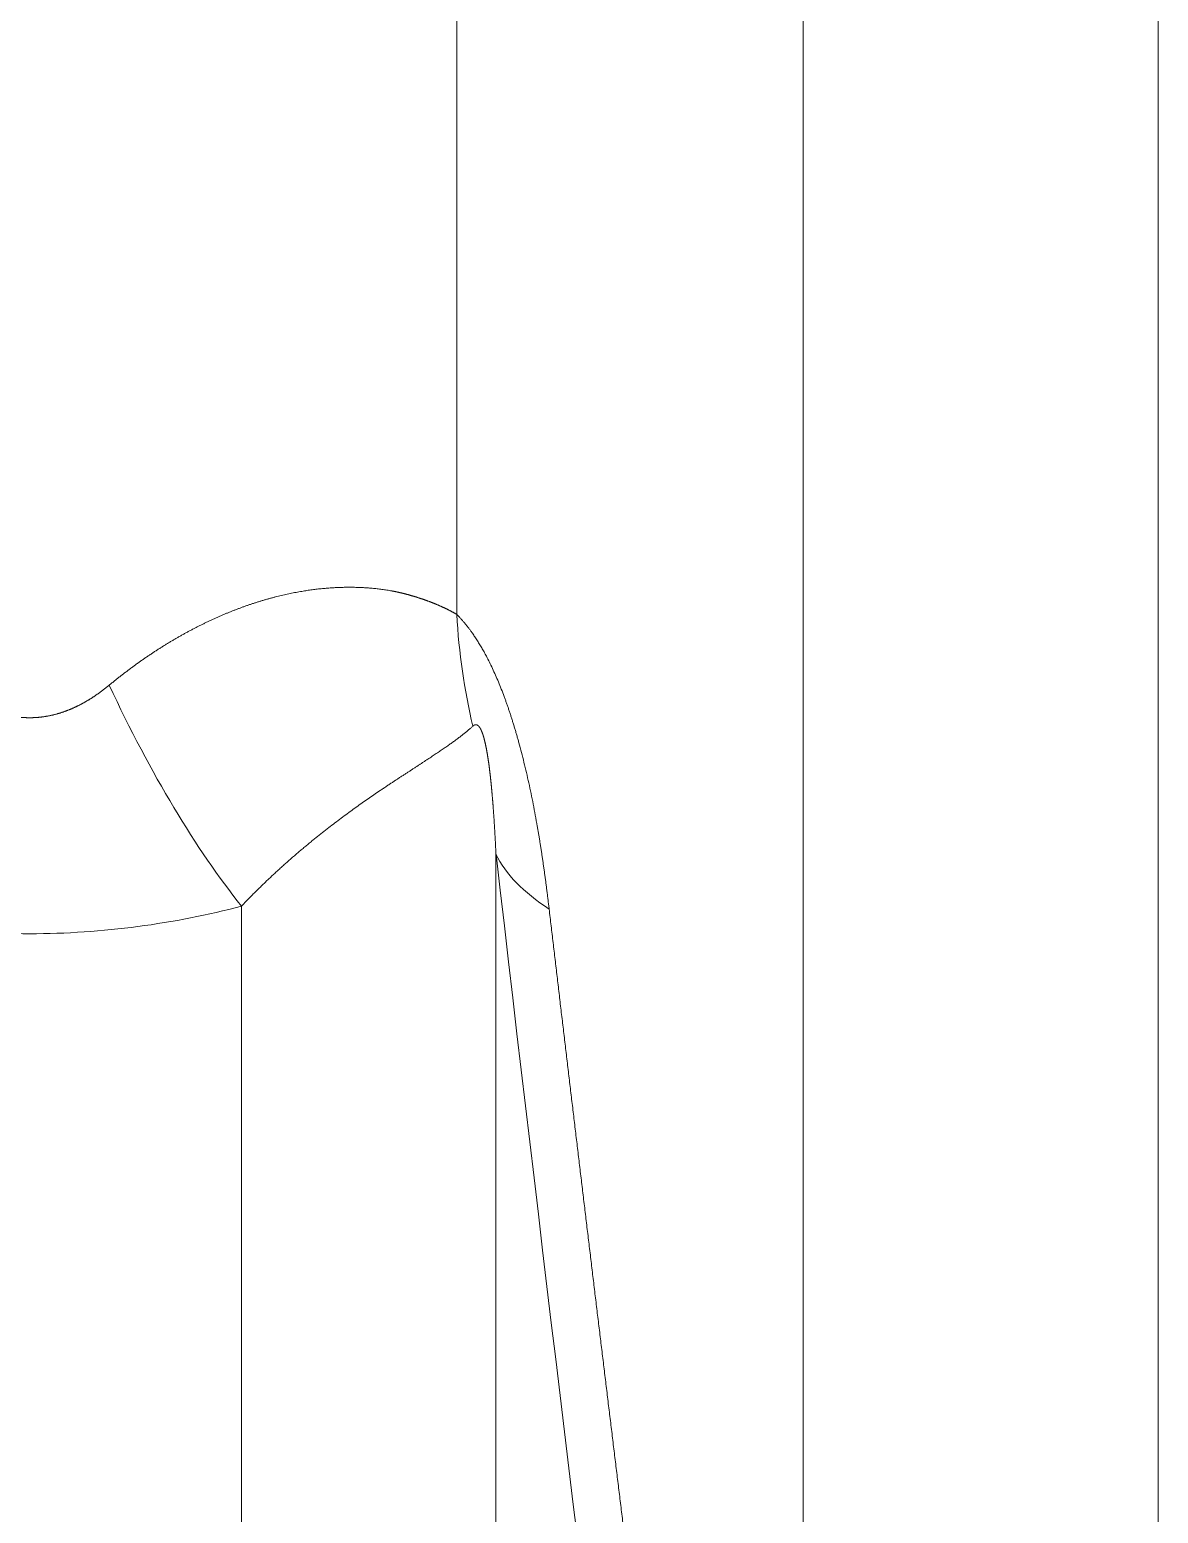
# Model space of a CAD drawing. Header units: millimetres. Extents: x 4664 to 8864, y -38 to 2932.
# Drawn here: x 8212.228 to 8216.024, y 2252.631 to 2257.621 of the extents above; entities that cross this region are included whole.
import ezdxf

# ---------------------------------------------------------------- set-up
doc = ezdxf.new("R2010")
doc.units = ezdxf.units.MM

msp = doc.modelspace()

# ---------------------------------------------------------------- linework, layer by layer
at = {"lineweight": 5}
for p, q in [((8213.6641, 2255.6545), (8213.6641, 2274.0569)), ((8216.0239, 2247.5065), (8216.0239, 2271.1336)), ((8214.8293, 2270.7219), (8214.8293, 2247.8684)), ((8213.796, 2240.3411), (8213.796, 2254.8477)), ((8212.94, 2254.6732), (8212.94, 2240.8271))]:
    msp.add_line(p, q, dxfattribs=at)
at = {"lineweight": 5, "extrusion": (0, 0, -1)}
for centre, major_axis, ratio, start_param, end_param in [((8216.0534, 2256.2373), (1.8427, 1.851), 0.824618, 3.613177, 3.779194), ((8212.94, 2256.8128), (-0.6646, 2.5259), 0.341532, 3.797997, 4.218892), ((8216.3642, 2255.2376), (2.5944, 0.3015), 0.315798, 2.776367, 3.031203), ((8222.4056, 2233.0242), (-8.8397, 54.288), 0.099808, 4.987337, 5.142275)]:
    msp.add_ellipse(centre, major_axis=major_axis, ratio=ratio, start_param=start_param, end_param=end_param, dxfattribs=at)
at = {"lineweight": 5}
for points, knots in [([(8213.6641, 2255.6545), (8213.6633, 2255.655), (8213.6616, 2255.6559), (8213.6591, 2255.6574), (8213.6566, 2255.6588), (8213.6541, 2255.6602), (8213.6516, 2255.6615), (8213.6491, 2255.6629), (8213.6466, 2255.6642), (8213.6441, 2255.6655), (8213.6416, 2255.6669), (8213.639, 2255.6681), (8213.6365, 2255.6694), (8213.634, 2255.6707), (8213.6315, 2255.6719), (8213.629, 2255.6732), (8213.6264, 2255.6744), (8213.6239, 2255.6756), (8213.6214, 2255.6768), (8213.6189, 2255.678), (8213.6164, 2255.6791), (8213.6139, 2255.6803), (8213.6114, 2255.6814), (8213.6089, 2255.6825), (8213.6064, 2255.6836), (8213.6039, 2255.6847), (8213.6014, 2255.6858), (8213.5989, 2255.6868), (8213.5964, 2255.6879), (8213.5939, 2255.6889), (8213.5915, 2255.6899), (8213.589, 2255.6909), (8213.5865, 2255.6919), (8213.5841, 2255.6929), (8213.5816, 2255.6939), (8213.5792, 2255.6948), (8213.5768, 2255.6958), (8213.5744, 2255.6967), (8213.572, 2255.6976), (8213.5696, 2255.6985), (8213.5672, 2255.6994), (8213.5648, 2255.7003), (8213.5624, 2255.7011), (8213.5601, 2255.702), (8213.5577, 2255.7028), (8213.5554, 2255.7036), (8213.553, 2255.7045), (8213.5507, 2255.7052), (8213.5484, 2255.706), (8213.5461, 2255.7068), (8213.5438, 2255.7076), (8213.5416, 2255.7083), (8213.5393, 2255.7091), (8213.5371, 2255.7098), (8213.5349, 2255.7105), (8213.5326, 2255.7112), (8213.5304, 2255.7119), (8213.5283, 2255.7126), (8213.5261, 2255.7133), (8213.5239, 2255.7139), (8213.5218, 2255.7146), (8213.5197, 2255.7152), (8213.5176, 2255.7158), (8213.5155, 2255.7164), (8213.5134, 2255.717), (8213.5113, 2255.7176), (8213.5093, 2255.7182), (8213.5073, 2255.7188), (8213.5053, 2255.7194), (8213.5033, 2255.7199), (8213.5013, 2255.7205), (8213.4993, 2255.721), (8213.4974, 2255.7215), (8213.4955, 2255.722), (8213.4936, 2255.7225), (8213.4917, 2255.723), (8213.4898, 2255.7235), (8213.488, 2255.724), (8213.4861, 2255.7244), (8213.4843, 2255.7249), (8213.4826, 2255.7253), (8213.4808, 2255.7258), (8213.479, 2255.7262), (8213.4773, 2255.7266), (8213.4756, 2255.727), (8213.4739, 2255.7274), (8213.4723, 2255.7278), (8213.4706, 2255.7282), (8213.469, 2255.7285), (8213.4674, 2255.7289), (8213.4658, 2255.7292), (8213.4642, 2255.7296), (8213.4627, 2255.7299), (8213.4612, 2255.7302), (8213.4597, 2255.7306), (8213.4582, 2255.7309), (8213.4568, 2255.7312), (8213.4554, 2255.7315), (8213.4539, 2255.7317), (8213.4526, 2255.732), (8213.4512, 2255.7323), (8213.4499, 2255.7325), (8213.4486, 2255.7328), (8213.4473, 2255.733), (8213.446, 2255.7333), (8213.4448, 2255.7335), (8213.4436, 2255.7337), (8213.4424, 2255.7339), (8213.4389, 2255.7345), (8213.4331, 2255.7355), (8213.4249, 2255.7368), (8213.4167, 2255.738), (8213.4085, 2255.7391), (8213.4002, 2255.7401), (8213.3919, 2255.741), (8213.3836, 2255.7418), (8213.3752, 2255.7426), (8213.3668, 2255.7433), (8213.3584, 2255.7438), (8213.3499, 2255.7443), (8213.3415, 2255.7448), (8213.333, 2255.7451), (8213.3245, 2255.7454), (8213.3159, 2255.7455), (8213.3074, 2255.7456), (8213.2988, 2255.7456), (8213.2902, 2255.7455), (8213.2816, 2255.7454), (8213.273, 2255.7451), (8213.2643, 2255.7448), (8213.2557, 2255.7444), (8213.247, 2255.7439), (8213.2384, 2255.7434), (8213.2297, 2255.7427), (8213.221, 2255.742), (8213.2124, 2255.7412), (8213.2037, 2255.7403), (8213.195, 2255.7394), (8213.1863, 2255.7383), (8213.1777, 2255.7372), (8213.169, 2255.736), (8213.1603, 2255.7347), (8213.1516, 2255.7334), (8213.1426, 2255.7319), (8213.1332, 2255.7303), (8213.1235, 2255.7285), (8213.1137, 2255.7266), (8213.1039, 2255.7246), (8213.094, 2255.7225), (8213.0842, 2255.7203), (8213.0743, 2255.7181), (8213.0644, 2255.7157), (8213.0545, 2255.7132), (8213.0446, 2255.7106), (8213.0347, 2255.7079), (8213.0248, 2255.7051), (8213.0149, 2255.7022), (8213.0049, 2255.6993), (8212.995, 2255.6962), (8212.985, 2255.693), (8212.975, 2255.6897), (8212.965, 2255.6864), (8212.9551, 2255.6829), (8212.9451, 2255.6794), (8212.9351, 2255.6757), (8212.9251, 2255.6719), (8212.9151, 2255.6681), (8212.9051, 2255.6642), (8212.8951, 2255.6601), (8212.8851, 2255.656), (8212.8752, 2255.6518), (8212.8652, 2255.6474), (8212.8552, 2255.643), (8212.8452, 2255.6385), (8212.8352, 2255.6339), (8212.8253, 2255.6292), (8212.8153, 2255.6244), (8212.8054, 2255.6195), (8212.7954, 2255.6146), (8212.7855, 2255.6095), (8212.7756, 2255.6043), (8212.7657, 2255.5991), (8212.7558, 2255.5937), (8212.7459, 2255.5883), (8212.736, 2255.5828), (8212.7261, 2255.5772), (8212.7163, 2255.5715), (8212.7064, 2255.5657), (8212.6966, 2255.5598), (8212.6868, 2255.5538), (8212.677, 2255.5478), (8212.6673, 2255.5416), (8212.6575, 2255.5354), (8212.6478, 2255.5291), (8212.6381, 2255.5227), (8212.6284, 2255.5162), (8212.6187, 2255.5096), (8212.6091, 2255.5029), (8212.5994, 2255.4962), (8212.5898, 2255.4894), (8212.5802, 2255.4824), (8212.5707, 2255.4754), (8212.5611, 2255.4683), (8212.5516, 2255.4611), (8212.5421, 2255.4539), (8212.5327, 2255.4465), (8212.5232, 2255.4391), (8212.5138, 2255.4316), (8212.5044, 2255.424), (8212.4982, 2255.4189), (8212.4951, 2255.4163)], [0, 0, 0, 0, 0.003572, 0.007121, 0.010646, 0.014148, 0.017627, 0.021082, 0.024514, 0.027923, 0.031308, 0.03467, 0.038008, 0.041323, 0.044615, 0.047883, 0.051128, 0.054349, 0.057548, 0.060722, 0.063874, 0.067002, 0.070106, 0.073187, 0.076245, 0.07928, 0.082291, 0.085278, 0.088243, 0.091184, 0.094101, 0.096995, 0.099866, 0.102713, 0.105537, 0.108338, 0.111115, 0.113869, 0.116599, 0.119307, 0.12199, 0.12465, 0.127287, 0.129901, 0.132491, 0.135058, 0.137601, 0.140121, 0.142618, 0.145091, 0.147541, 0.149967, 0.15237, 0.15475, 0.157106, 0.159439, 0.161748, 0.164034, 0.166297, 0.168536, 0.170752, 0.172945, 0.175114, 0.177259, 0.179382, 0.181481, 0.183556, 0.185608, 0.187637, 0.189643, 0.191625, 0.193583, 0.195518, 0.19743, 0.199319, 0.201184, 0.203025, 0.204844, 0.206639, 0.20841, 0.210158, 0.211883, 0.213584, 0.215262, 0.216917, 0.218548, 0.220156, 0.22174, 0.223301, 0.224839, 0.226353, 0.227844, 0.229312, 0.230756, 0.232177, 0.233574, 0.234948, 0.236299, 0.237626, 0.23893, 0.24021, 0.241467, 0.242701, 0.243911, 0.245098, 0.246262, 0.247402, 0.248519, 0.249613, 0.257163, 0.264688, 0.272187, 0.279661, 0.28711, 0.294533, 0.301932, 0.309306, 0.316655, 0.32398, 0.33128, 0.338555, 0.345806, 0.353033, 0.360236, 0.367414, 0.374569, 0.3817, 0.388807, 0.39589, 0.40295, 0.409987, 0.417, 0.423991, 0.430958, 0.437902, 0.444823, 0.451722, 0.458598, 0.465452, 0.472284, 0.479093, 0.48588, 0.492645, 0.499389, 0.506956, 0.51452, 0.522081, 0.529639, 0.537195, 0.544747, 0.552297, 0.559845, 0.56739, 0.574934, 0.582476, 0.590016, 0.597555, 0.605093, 0.61263, 0.620166, 0.627702, 0.635237, 0.642772, 0.650306, 0.657841, 0.665376, 0.672912, 0.680448, 0.687985, 0.695524, 0.703063, 0.710604, 0.718146, 0.725691, 0.733237, 0.740785, 0.748336, 0.755889, 0.763445, 0.771004, 0.778566, 0.786131, 0.793699, 0.801271, 0.808847, 0.816427, 0.824011, 0.8316, 0.839192, 0.84679, 0.854393, 0.862, 0.869613, 0.877231, 0.884855, 0.892484, 0.90012, 0.907761, 0.915409, 0.923063, 0.930724, 0.938392, 0.946067, 0.953749, 0.961438, 0.969135, 0.976839, 0.984551, 0.992272, 1, 1, 1, 1]), ([(8213.9749, 2254.6634), (8213.9746, 2254.6659), (8213.974, 2254.6711), (8213.9731, 2254.6787), (8213.9721, 2254.6864), (8213.9712, 2254.694), (8213.9703, 2254.7015), (8213.9693, 2254.7091), (8213.9684, 2254.7165), (8213.9675, 2254.724), (8213.9665, 2254.7314), (8213.9656, 2254.7388), (8213.9646, 2254.7461), (8213.9637, 2254.7534), (8213.9627, 2254.7606), (8213.9617, 2254.7678), (8213.9608, 2254.775), (8213.9598, 2254.7822), (8213.9588, 2254.7892), (8213.9578, 2254.7963), (8213.9568, 2254.8033), (8213.9558, 2254.8103), (8213.9548, 2254.8172), (8213.9538, 2254.8241), (8213.9528, 2254.831), (8213.9518, 2254.8378), (8213.9508, 2254.8446), (8213.9498, 2254.8514), (8213.9488, 2254.8581), (8213.9477, 2254.8647), (8213.9467, 2254.8714), (8213.9457, 2254.878), (8213.9446, 2254.8845), (8213.9436, 2254.891), (8213.9425, 2254.8975), (8213.9415, 2254.9039), (8213.9404, 2254.9103), (8213.9393, 2254.9167), (8213.9383, 2254.923), (8213.9372, 2254.9293), (8213.9361, 2254.9355), (8213.9332, 2254.9522), (8213.9284, 2254.979), (8213.9214, 2255.0158), (8213.9141, 2255.0519), (8213.9064, 2255.0874), (8213.8986, 2255.1222), (8213.8904, 2255.1564), (8213.8819, 2255.1898), (8213.8749, 2255.2161), (8213.8696, 2255.2355), (8213.866, 2255.2481), (8213.8624, 2255.2606), (8213.8587, 2255.2729), (8213.855, 2255.2851), (8213.8512, 2255.2972), (8213.8474, 2255.3092), (8213.8435, 2255.321), (8213.8396, 2255.3327), (8213.8357, 2255.3443), (8213.8317, 2255.3557), (8213.8276, 2255.367), (8213.8218, 2255.383), (8213.814, 2255.4032), (8213.8043, 2255.4273), (8213.7944, 2255.4504), (8213.7844, 2255.4725), (8213.7742, 2255.4937), (8213.7647, 2255.5121), (8213.7559, 2255.5283), (8213.7479, 2255.5423), (8213.7398, 2255.5559), (8213.7315, 2255.5691), (8213.7231, 2255.5819), (8213.7165, 2255.5914), (8213.7117, 2255.5981), (8213.7087, 2255.6021), (8213.7058, 2255.606), (8213.7029, 2255.6099), (8213.6999, 2255.6137), (8213.697, 2255.6175), (8213.694, 2255.6211), (8213.6911, 2255.6248), (8213.6881, 2255.6283), (8213.6851, 2255.6318), (8213.6821, 2255.6352), (8213.6791, 2255.6386), (8213.6761, 2255.6419), (8213.6731, 2255.6452), (8213.6701, 2255.6484), (8213.6671, 2255.6515), (8213.6651, 2255.6535), (8213.6641, 2255.6545)], [0, 0, 0, 0, 0.007039, 0.014036, 0.020994, 0.02791, 0.034786, 0.041621, 0.048416, 0.055171, 0.061885, 0.068559, 0.075193, 0.081787, 0.088341, 0.094855, 0.101329, 0.107763, 0.114158, 0.120513, 0.126829, 0.133105, 0.139342, 0.145539, 0.151698, 0.157817, 0.163898, 0.169939, 0.175942, 0.181906, 0.187832, 0.193719, 0.199568, 0.205378, 0.211151, 0.216885, 0.222582, 0.228241, 0.233862, 0.239445, 0.244991, 0.2505, 0.283712, 0.316253, 0.348158, 0.379458, 0.410191, 0.440394, 0.470107, 0.499371, 0.51079, 0.52213, 0.533396, 0.544591, 0.555719, 0.566785, 0.577792, 0.588745, 0.599647, 0.610503, 0.621316, 0.632093, 0.642836, 0.667278, 0.691354, 0.715127, 0.73866, 0.762018, 0.78527, 0.802709, 0.820267, 0.837968, 0.855837, 0.873901, 0.892181, 0.898407, 0.904643, 0.910891, 0.91715, 0.923422, 0.929708, 0.936008, 0.942324, 0.948657, 0.955006, 0.961373, 0.967759, 0.974165, 0.980591, 0.987038, 0.993508, 1, 1, 1, 1]), ([(8212.4951, 2255.4163), (8212.4941, 2255.4155), (8212.4922, 2255.414), (8212.4893, 2255.4116), (8212.4864, 2255.4093), (8212.4836, 2255.407), (8212.4807, 2255.4048), (8212.4778, 2255.4025), (8212.4749, 2255.4003), (8212.472, 2255.3981), (8212.4691, 2255.396), (8212.4662, 2255.3938), (8212.4634, 2255.3917), (8212.4605, 2255.3897), (8212.4576, 2255.3876), (8212.4547, 2255.3856), (8212.4518, 2255.3836), (8212.4489, 2255.3816), (8212.446, 2255.3796), (8212.4431, 2255.3777), (8212.4402, 2255.3758), (8212.4373, 2255.3739), (8212.4344, 2255.3721), (8212.4315, 2255.3703), (8212.4286, 2255.3685), (8212.4257, 2255.3667), (8212.4228, 2255.365), (8212.4199, 2255.3632), (8212.417, 2255.3615), (8212.4141, 2255.3599), (8212.4112, 2255.3582), (8212.4083, 2255.3566), (8212.4054, 2255.355), (8212.4025, 2255.3535), (8212.3996, 2255.3519), (8212.3967, 2255.3504), (8212.3938, 2255.3489), (8212.3909, 2255.3475), (8212.388, 2255.346), (8212.3851, 2255.3446), (8212.3822, 2255.3432), (8212.3793, 2255.3419), (8212.3764, 2255.3405), (8212.3735, 2255.3392), (8212.3705, 2255.338), (8212.3676, 2255.3367), (8212.3647, 2255.3355), (8212.3618, 2255.3343), (8212.3589, 2255.3331), (8212.356, 2255.3319), (8212.3531, 2255.3308), (8212.3502, 2255.3297), (8212.3473, 2255.3286), (8212.3443, 2255.3276), (8212.3414, 2255.3266), (8212.3385, 2255.3256), (8212.3356, 2255.3246), (8212.3327, 2255.3237), (8212.3298, 2255.3227), (8212.3268, 2255.3219), (8212.3239, 2255.321), (8212.321, 2255.3201), (8212.3181, 2255.3193), (8212.3152, 2255.3185), (8212.3123, 2255.3178), (8212.3093, 2255.317), (8212.3064, 2255.3163), (8212.3035, 2255.3156), (8212.3006, 2255.315), (8212.2977, 2255.3144), (8212.2948, 2255.3137), (8212.2918, 2255.3132), (8212.2889, 2255.3126), (8212.286, 2255.3121), (8212.2831, 2255.3116), (8212.2802, 2255.3111), (8212.2772, 2255.3106), (8212.2743, 2255.3102), (8212.2714, 2255.3098), (8212.2685, 2255.3094), (8212.2655, 2255.3091), (8212.2626, 2255.3088), (8212.2597, 2255.3085), (8212.2568, 2255.3082), (8212.2539, 2255.3079), (8212.2509, 2255.3077), (8212.248, 2255.3075), (8212.2451, 2255.3074), (8212.2422, 2255.3072), (8212.2393, 2255.3071), (8212.2363, 2255.307), (8212.2334, 2255.3069), (8212.2305, 2255.3069), (8212.2276, 2255.3069), (8212.2246, 2255.3069), (8212.2217, 2255.3069), (8212.2188, 2255.307), (8212.2159, 2255.3071), (8212.213, 2255.3072), (8212.21, 2255.3074), (8212.2071, 2255.3075), (8212.2042, 2255.3077), (8212.2013, 2255.3079), (8212.1983, 2255.3082), (8212.1954, 2255.3085), (8212.1925, 2255.3088), (8212.1896, 2255.3091), (8212.1867, 2255.3094), (8212.1837, 2255.3098), (8212.1808, 2255.3102), (8212.1779, 2255.3106), (8212.175, 2255.3111), (8212.1721, 2255.3116), (8212.1691, 2255.3121), (8212.1662, 2255.3126), (8212.1633, 2255.3132), (8212.1604, 2255.3137), (8212.1575, 2255.3144), (8212.1545, 2255.315), (8212.1516, 2255.3156), (8212.1487, 2255.3163), (8212.1458, 2255.317), (8212.1429, 2255.3178), (8212.1399, 2255.3185), (8212.137, 2255.3193), (8212.1341, 2255.3201), (8212.1312, 2255.321), (8212.1283, 2255.3219), (8212.1254, 2255.3227), (8212.1224, 2255.3237), (8212.1195, 2255.3246), (8212.1166, 2255.3256), (8212.1137, 2255.3266), (8212.1108, 2255.3276), (8212.1079, 2255.3286), (8212.105, 2255.3297), (8212.102, 2255.3308), (8212.0991, 2255.3319), (8212.0962, 2255.3331), (8212.0933, 2255.3343), (8212.0904, 2255.3355), (8212.0875, 2255.3367), (8212.0846, 2255.338), (8212.0817, 2255.3392), (8212.0788, 2255.3405), (8212.0759, 2255.3419), (8212.0729, 2255.3432), (8212.07, 2255.3446), (8212.0671, 2255.346), (8212.0642, 2255.3475), (8212.0613, 2255.3489), (8212.0584, 2255.3504), (8212.0555, 2255.3519), (8212.0526, 2255.3535), (8212.0497, 2255.355), (8212.0468, 2255.3566), (8212.0439, 2255.3582), (8212.041, 2255.3599), (8212.0381, 2255.3615), (8212.0352, 2255.3632), (8212.0323, 2255.365), (8212.0294, 2255.3667), (8212.0265, 2255.3685), (8212.0236, 2255.3703), (8212.0207, 2255.3721), (8212.0178, 2255.3739), (8212.0149, 2255.3758), (8212.012, 2255.3777), (8212.0091, 2255.3796), (8212.0062, 2255.3816), (8212.0033, 2255.3836), (8212.0004, 2255.3856), (8211.9976, 2255.3876), (8211.9947, 2255.3897), (8211.9918, 2255.3917), (8211.9889, 2255.3938), (8211.986, 2255.396), (8211.9831, 2255.3981), (8211.9802, 2255.4003), (8211.9773, 2255.4025), (8211.9745, 2255.4048), (8211.9716, 2255.407), (8211.9687, 2255.4093), (8211.9658, 2255.4116), (8211.9629, 2255.414), (8211.961, 2255.4155), (8211.9601, 2255.4163)], [0, 0, 0, 0, 0.006816, 0.013593, 0.02033, 0.027027, 0.033686, 0.040306, 0.046887, 0.053429, 0.059934, 0.0664, 0.072829, 0.07922, 0.085574, 0.09189, 0.09817, 0.104414, 0.110621, 0.116793, 0.122928, 0.129029, 0.135094, 0.141124, 0.14712, 0.153081, 0.159009, 0.164903, 0.170763, 0.176591, 0.182385, 0.188148, 0.193878, 0.199577, 0.205244, 0.210881, 0.216486, 0.222062, 0.227607, 0.233123, 0.23861, 0.244068, 0.249498, 0.2549, 0.260274, 0.265621, 0.270941, 0.276235, 0.281503, 0.286746, 0.291964, 0.297157, 0.302326, 0.307472, 0.312594, 0.317694, 0.322771, 0.327827, 0.332862, 0.337876, 0.34287, 0.347844, 0.352799, 0.357735, 0.362653, 0.367554, 0.372438, 0.377305, 0.382156, 0.386992, 0.391814, 0.396621, 0.401414, 0.406195, 0.410963, 0.415719, 0.420464, 0.425198, 0.429922, 0.434637, 0.439343, 0.44404, 0.448731, 0.453414, 0.45809, 0.462761, 0.467427, 0.472089, 0.476747, 0.481401, 0.486053, 0.490703, 0.495352, 0.5, 0.504648, 0.509297, 0.513947, 0.518599, 0.523253, 0.527911, 0.532573, 0.537239, 0.54191, 0.546586, 0.551269, 0.55596, 0.560657, 0.565363, 0.570078, 0.574802, 0.579536, 0.584281, 0.589037, 0.593805, 0.598586, 0.603379, 0.608186, 0.613008, 0.617844, 0.622695, 0.627562, 0.632446, 0.637347, 0.642265, 0.647201, 0.652156, 0.65713, 0.662124, 0.667138, 0.672173, 0.677229, 0.682306, 0.687406, 0.692528, 0.697674, 0.702843, 0.708036, 0.713254, 0.718497, 0.723765, 0.729059, 0.734379, 0.739726, 0.7451, 0.750502, 0.755932, 0.76139, 0.766877, 0.772393, 0.777938, 0.783514, 0.789119, 0.794756, 0.800423, 0.806122, 0.811852, 0.817615, 0.823409, 0.829237, 0.835097, 0.840991, 0.846919, 0.85288, 0.858876, 0.864906, 0.870971, 0.877072, 0.883207, 0.889379, 0.895586, 0.90183, 0.90811, 0.914426, 0.92078, 0.927171, 0.9336, 0.940066, 0.946571, 0.953113, 0.959694, 0.966314, 0.972973, 0.97967, 0.986407, 0.993184, 1, 1, 1, 1]), ([(8213.7183, 2255.2787), (8213.7185, 2255.2788), (8213.7189, 2255.2792), (8213.7194, 2255.2796), (8213.72, 2255.2801), (8213.7205, 2255.2805), (8213.7211, 2255.2809), (8213.7216, 2255.2812), (8213.7222, 2255.2816), (8213.7227, 2255.2819), (8213.7233, 2255.2821), (8213.7238, 2255.2824), (8213.7244, 2255.2826), (8213.7249, 2255.2828), (8213.7254, 2255.283), (8213.726, 2255.2831), (8213.7265, 2255.2832), (8213.7271, 2255.2833), (8213.7276, 2255.2833), (8213.7281, 2255.2833), (8213.7286, 2255.2833), (8213.7292, 2255.2833), (8213.7297, 2255.2832), (8213.7302, 2255.2831), (8213.7307, 2255.283), (8213.7313, 2255.2828), (8213.7318, 2255.2827), (8213.7323, 2255.2825), (8213.7328, 2255.2822), (8213.7333, 2255.282), (8213.7338, 2255.2817), (8213.7344, 2255.2813), (8213.7349, 2255.281), (8213.7354, 2255.2806), (8213.7359, 2255.2802), (8213.7364, 2255.2798), (8213.7369, 2255.2793), (8213.7374, 2255.2788), (8213.7379, 2255.2783), (8213.7384, 2255.2778), (8213.7389, 2255.2772), (8213.7394, 2255.2766), (8213.7399, 2255.2759), (8213.7404, 2255.2753), (8213.7409, 2255.2746), (8213.7414, 2255.2739), (8213.7419, 2255.2731), (8213.7423, 2255.2724), (8213.7428, 2255.2716), (8213.7433, 2255.2707), (8213.7438, 2255.2699), (8213.7443, 2255.269), (8213.7448, 2255.2681), (8213.7452, 2255.2671), (8213.7457, 2255.2662), (8213.7462, 2255.2652), (8213.7467, 2255.2641), (8213.7471, 2255.2631), (8213.7476, 2255.262), (8213.7481, 2255.2609), (8213.7485, 2255.2597), (8213.749, 2255.2586), (8213.7495, 2255.2574), (8213.7499, 2255.2561), (8213.7504, 2255.2549), (8213.7508, 2255.2536), (8213.7513, 2255.2523), (8213.7517, 2255.251), (8213.7522, 2255.2496), (8213.7527, 2255.2482), (8213.7531, 2255.2468), (8213.7536, 2255.2453), (8213.754, 2255.2438), (8213.7544, 2255.2423), (8213.7549, 2255.2408), (8213.7553, 2255.2392), (8213.7558, 2255.2376), (8213.7562, 2255.236), (8213.7566, 2255.2344), (8213.7571, 2255.2327), (8213.7575, 2255.231), (8213.7579, 2255.2293), (8213.7584, 2255.2275), (8213.7588, 2255.2257), (8213.7592, 2255.2239), (8213.7597, 2255.2221), (8213.7601, 2255.2202), (8213.7605, 2255.2183), (8213.7609, 2255.2164), (8213.7613, 2255.2144), (8213.7618, 2255.2124), (8213.7622, 2255.2104), (8213.7626, 2255.2084), (8213.763, 2255.2063), (8213.7634, 2255.2042), (8213.7638, 2255.2021), (8213.7642, 2255.1999), (8213.7646, 2255.1977), (8213.765, 2255.1955), (8213.7654, 2255.1933), (8213.7658, 2255.191), (8213.7662, 2255.1887), (8213.7666, 2255.1864), (8213.767, 2255.184), (8213.7674, 2255.1817), (8213.7678, 2255.1793), (8213.7682, 2255.1768), (8213.7686, 2255.1744), (8213.769, 2255.1719), (8213.7694, 2255.1693), (8213.7698, 2255.1668), (8213.7701, 2255.1642), (8213.7705, 2255.1616), (8213.7709, 2255.159), (8213.7713, 2255.1563), (8213.7716, 2255.1536), (8213.772, 2255.1509), (8213.7724, 2255.1482), (8213.7728, 2255.1454), (8213.7731, 2255.1426), (8213.7735, 2255.1398), (8213.7739, 2255.1369), (8213.7742, 2255.134), (8213.7746, 2255.1311), (8213.775, 2255.1282), (8213.7753, 2255.1252), (8213.7757, 2255.1222), (8213.776, 2255.1192), (8213.7764, 2255.1161), (8213.7767, 2255.1131), (8213.7771, 2255.1099), (8213.7774, 2255.1068), (8213.7778, 2255.1036), (8213.7781, 2255.1004), (8213.7785, 2255.0972), (8213.7788, 2255.094), (8213.7791, 2255.0907), (8213.7795, 2255.0874), (8213.7798, 2255.0841), (8213.7801, 2255.0807), (8213.7805, 2255.0773), (8213.7808, 2255.0739), (8213.7811, 2255.0704), (8213.7815, 2255.067), (8213.7818, 2255.0635), (8213.7821, 2255.0599), (8213.7824, 2255.0564), (8213.7828, 2255.0528), (8213.7831, 2255.0492), (8213.7834, 2255.0455), (8213.7837, 2255.0418), (8213.784, 2255.0381), (8213.7843, 2255.0344), (8213.7846, 2255.0307), (8213.7849, 2255.0269), (8213.7853, 2255.0231), (8213.7856, 2255.0192), (8213.7859, 2255.0154), (8213.7862, 2255.0115), (8213.7865, 2255.0075), (8213.7868, 2255.0036), (8213.7871, 2254.9996), (8213.7873, 2254.9956), (8213.7876, 2254.9916), (8213.7879, 2254.9875), (8213.7882, 2254.9834), (8213.7885, 2254.9793), (8213.7888, 2254.9752), (8213.7891, 2254.971), (8213.7894, 2254.9668), (8213.7896, 2254.9625), (8213.7899, 2254.9583), (8213.7902, 2254.954), (8213.7905, 2254.9497), (8213.7907, 2254.9453), (8213.791, 2254.941), (8213.7913, 2254.9366), (8213.7915, 2254.9321), (8213.7918, 2254.9277), (8213.7921, 2254.9232), (8213.7923, 2254.9187), (8213.7926, 2254.9141), (8213.7928, 2254.9096), (8213.7931, 2254.905), (8213.7934, 2254.9004), (8213.7936, 2254.8957), (8213.7939, 2254.891), (8213.7941, 2254.8863), (8213.7944, 2254.8816), (8213.7946, 2254.8768), (8213.7948, 2254.872), (8213.7951, 2254.8672), (8213.7953, 2254.8624), (8213.7956, 2254.8575), (8213.7958, 2254.8526), (8213.796, 2254.8493), (8213.796, 2254.8477)], [0, 0, 0, 0, 0.004382, 0.008697, 0.012944, 0.017124, 0.021237, 0.025284, 0.029264, 0.033178, 0.037027, 0.040811, 0.044531, 0.048186, 0.051777, 0.055305, 0.058771, 0.062174, 0.065516, 0.068797, 0.072018, 0.075179, 0.078281, 0.081325, 0.084312, 0.087243, 0.090118, 0.092939, 0.095707, 0.098422, 0.101085, 0.103699, 0.106265, 0.108782, 0.111255, 0.113682, 0.116068, 0.118412, 0.120717, 0.122984, 0.125217, 0.127416, 0.129584, 0.131724, 0.133836, 0.135926, 0.137993, 0.140042, 0.142075, 0.144094, 0.146103, 0.148104, 0.150101, 0.152096, 0.154091, 0.156091, 0.158097, 0.160114, 0.162142, 0.164186, 0.166249, 0.168331, 0.170437, 0.172569, 0.174729, 0.176919, 0.179142, 0.1814, 0.183694, 0.186027, 0.188401, 0.190817, 0.193276, 0.195781, 0.198333, 0.200933, 0.203583, 0.206284, 0.209036, 0.211842, 0.214702, 0.217617, 0.220588, 0.223617, 0.226703, 0.229847, 0.233051, 0.236315, 0.23964, 0.243026, 0.246475, 0.249985, 0.253559, 0.257196, 0.260898, 0.264663, 0.268494, 0.27239, 0.276352, 0.28038, 0.284474, 0.288636, 0.292864, 0.29716, 0.301523, 0.305955, 0.310455, 0.315023, 0.31966, 0.324366, 0.329141, 0.333986, 0.338901, 0.343885, 0.348939, 0.354063, 0.359258, 0.364524, 0.36986, 0.375267, 0.380745, 0.386294, 0.391914, 0.397606, 0.403369, 0.409204, 0.41511, 0.421089, 0.427139, 0.433262, 0.439457, 0.445724, 0.452064, 0.458476, 0.46496, 0.471517, 0.478147, 0.48485, 0.491625, 0.498474, 0.505396, 0.51239, 0.519458, 0.526599, 0.533814, 0.541102, 0.548463, 0.555897, 0.563406, 0.570988, 0.578643, 0.586372, 0.594175, 0.602052, 0.610002, 0.618027, 0.626125, 0.634297, 0.642544, 0.650864, 0.659259, 0.667727, 0.67627, 0.684887, 0.693579, 0.702344, 0.711184, 0.720098, 0.729087, 0.73815, 0.747288, 0.7565, 0.765786, 0.775147, 0.784583, 0.794093, 0.803678, 0.813337, 0.823072, 0.83288, 0.842764, 0.852722, 0.862756, 0.872863, 0.883046, 0.893304, 0.903636, 0.914043, 0.924526, 0.935083, 0.945715, 0.956422, 0.967204, 0.978061, 0.988993, 1, 1, 1, 1]), ([(8212.94, 2254.6732), (8212.9414, 2254.6747), (8212.9442, 2254.6777), (8212.9485, 2254.6822), (8212.9529, 2254.6867), (8212.9572, 2254.6912), (8212.9617, 2254.6957), (8212.9661, 2254.7003), (8212.9706, 2254.7049), (8212.9752, 2254.7095), (8212.9798, 2254.7142), (8212.9845, 2254.7188), (8212.9892, 2254.7235), (8212.9939, 2254.7282), (8212.9987, 2254.7329), (8213.0035, 2254.7376), (8213.0084, 2254.7424), (8213.0133, 2254.7472), (8213.0183, 2254.7519), (8213.0233, 2254.7568), (8213.0284, 2254.7616), (8213.0334, 2254.7664), (8213.0386, 2254.7712), (8213.0438, 2254.7761), (8213.049, 2254.781), (8213.0543, 2254.7859), (8213.0596, 2254.7908), (8213.0649, 2254.7957), (8213.0703, 2254.8006), (8213.0758, 2254.8055), (8213.0812, 2254.8104), (8213.0868, 2254.8154), (8213.0923, 2254.8203), (8213.0979, 2254.8253), (8213.1035, 2254.8302), (8213.1092, 2254.8352), (8213.1149, 2254.8402), (8213.1207, 2254.8452), (8213.1265, 2254.8501), (8213.1323, 2254.8551), (8213.1382, 2254.8601), (8213.144, 2254.8651), (8213.15, 2254.8701), (8213.156, 2254.875), (8213.162, 2254.88), (8213.168, 2254.885), (8213.1741, 2254.89), (8213.1853, 2254.8991), (8213.2016, 2254.9122), (8213.2229, 2254.929), (8213.2439, 2254.9454), (8213.2648, 2254.9613), (8213.2855, 2254.9767), (8213.3059, 2254.9918), (8213.3261, 2255.0064), (8213.346, 2255.0205), (8213.3657, 2255.0343), (8213.3851, 2255.0476), (8213.4014, 2255.0587), (8213.4147, 2255.0676), (8213.425, 2255.0745), (8213.4352, 2255.0813), (8213.4452, 2255.0879), (8213.455, 2255.0944), (8213.4647, 2255.1007), (8213.4741, 2255.1069), (8213.4834, 2255.113), (8213.4925, 2255.119), (8213.5015, 2255.1248), (8213.5102, 2255.1305), (8213.5188, 2255.1361), (8213.5272, 2255.1416), (8213.5355, 2255.1469), (8213.5435, 2255.1522), (8213.5514, 2255.1574), (8213.5592, 2255.1625), (8213.5668, 2255.1674), (8213.5742, 2255.1723), (8213.5814, 2255.1771), (8213.5885, 2255.1818), (8213.5954, 2255.1864), (8213.6022, 2255.191), (8213.6088, 2255.1954), (8213.6152, 2255.1998), (8213.6215, 2255.2041), (8213.6277, 2255.2084), (8213.6337, 2255.2125), (8213.6395, 2255.2166), (8213.6452, 2255.2207), (8213.6508, 2255.2247), (8213.6562, 2255.2286), (8213.6615, 2255.2325), (8213.6666, 2255.2363), (8213.6716, 2255.2401), (8213.6765, 2255.2438), (8213.6812, 2255.2474), (8213.6859, 2255.2511), (8213.6903, 2255.2546), (8213.6947, 2255.2582), (8213.6989, 2255.2617), (8213.703, 2255.2652), (8213.707, 2255.2686), (8213.7109, 2255.272), (8213.7147, 2255.2753), (8213.7171, 2255.2776), (8213.7183, 2255.2787)], [0, 0, 0, 0, 0.004445, 0.008933, 0.013466, 0.018044, 0.022665, 0.027331, 0.032041, 0.036796, 0.041594, 0.046437, 0.051325, 0.056256, 0.061232, 0.066252, 0.071316, 0.076425, 0.081577, 0.086775, 0.092016, 0.097302, 0.102632, 0.108006, 0.113424, 0.118887, 0.124394, 0.129946, 0.135541, 0.141181, 0.146865, 0.152594, 0.158367, 0.164184, 0.170045, 0.175951, 0.181901, 0.187895, 0.193934, 0.200016, 0.206144, 0.212315, 0.218531, 0.224791, 0.231095, 0.237444, 0.243837, 0.250274, 0.272984, 0.295693, 0.318401, 0.341107, 0.363812, 0.386516, 0.409217, 0.431918, 0.454617, 0.477315, 0.500011, 0.51271, 0.525327, 0.537864, 0.550318, 0.562691, 0.574983, 0.587193, 0.599322, 0.61137, 0.623336, 0.63522, 0.647023, 0.658745, 0.670386, 0.681945, 0.693423, 0.704819, 0.716134, 0.727368, 0.73852, 0.749592, 0.760582, 0.77149, 0.782318, 0.793064, 0.803729, 0.814313, 0.824815, 0.835237, 0.845577, 0.855836, 0.866014, 0.876111, 0.886127, 0.896062, 0.905916, 0.915688, 0.92538, 0.934991, 0.944521, 0.953969, 0.963337, 0.972624, 0.98183, 0.990956, 1, 1, 1, 1]), ([(8211.5151, 2254.6732), (8211.74, 2254.6141), (8211.9835, 2254.5804), (8212.4723, 2254.5805), (8212.7153, 2254.6141), (8212.94, 2254.6732)], [0, 0, 0, 0, 0.5, 0.5, 1, 1, 1, 1]), ([(8214.8293, 2247.8684), (8214.8278, 2247.8793), (8214.8249, 2247.9012), (8214.8205, 2247.9339), (8214.8162, 2247.9667), (8214.8118, 2247.9994), (8214.8075, 2248.0321), (8214.8031, 2248.0648), (8214.7988, 2248.0975), (8214.7944, 2248.1302), (8214.7901, 2248.1628), (8214.7857, 2248.1955), (8214.7814, 2248.2281), (8214.7771, 2248.2607), (8214.7728, 2248.2933), (8214.7684, 2248.3259), (8214.7641, 2248.3585), (8214.7598, 2248.391), (8214.7555, 2248.4236), (8214.7512, 2248.4561), (8214.7469, 2248.4886), (8214.7426, 2248.5211), (8214.7383, 2248.5536), (8214.734, 2248.5861), (8214.7298, 2248.6185), (8214.7255, 2248.651), (8214.7212, 2248.6834), (8214.7169, 2248.7158), (8214.7127, 2248.7482), (8214.7084, 2248.7806), (8214.7042, 2248.813), (8214.6999, 2248.8454), (8214.6957, 2248.8777), (8214.6914, 2248.91), (8214.6872, 2248.9423), (8214.683, 2248.9747), (8214.6787, 2249.0069), (8214.6745, 2249.0392), (8214.6703, 2249.0715), (8214.6661, 2249.1037), (8214.6618, 2249.1359), (8214.6576, 2249.1682), (8214.6534, 2249.2004), (8214.6492, 2249.2325), (8214.645, 2249.2647), (8214.6408, 2249.2969), (8214.6367, 2249.329), (8214.6325, 2249.3611), (8214.6283, 2249.3933), (8214.6241, 2249.4254), (8214.62, 2249.4574), (8214.6158, 2249.4895), (8214.6116, 2249.5216), (8214.6075, 2249.5536), (8214.6033, 2249.5856), (8214.5992, 2249.6176), (8214.595, 2249.6496), (8214.5909, 2249.6816), (8214.5867, 2249.7136), (8214.5826, 2249.7455), (8214.5785, 2249.7775), (8214.5743, 2249.8094), (8214.5702, 2249.8413), (8214.5661, 2249.8732), (8214.562, 2249.9051), (8214.5579, 2249.9369), (8214.5538, 2249.9688), (8214.5497, 2250.0006), (8214.5456, 2250.0325), (8214.5415, 2250.0643), (8214.5374, 2250.096), (8214.5333, 2250.1278), (8214.5293, 2250.1596), (8214.5252, 2250.1913), (8214.5211, 2250.2231), (8214.517, 2250.2548), (8214.513, 2250.2865), (8214.5089, 2250.3182), (8214.5049, 2250.3498), (8214.5008, 2250.3815), (8214.4968, 2250.4131), (8214.4927, 2250.4447), (8214.4887, 2250.4764), (8214.4847, 2250.5079), (8214.4806, 2250.5395), (8214.4766, 2250.5711), (8214.4726, 2250.6026), (8214.4686, 2250.6342), (8214.4646, 2250.6657), (8214.4606, 2250.6972), (8214.4566, 2250.7287), (8214.4526, 2250.7602), (8214.4486, 2250.7916), (8214.4446, 2250.8231), (8214.4406, 2250.8545), (8214.4366, 2250.8859), (8214.4326, 2250.9173), (8214.4287, 2250.9487), (8214.4247, 2250.98), (8214.4207, 2251.0114), (8214.4168, 2251.0427), (8214.4128, 2251.0741), (8214.4089, 2251.1054), (8214.4049, 2251.1366), (8214.401, 2251.1679), (8214.397, 2251.1992), (8214.3931, 2251.2304), (8214.3892, 2251.2617), (8214.384, 2251.3023), (8214.3777, 2251.3525), (8214.3703, 2251.412), (8214.3628, 2251.4715), (8214.3554, 2251.531), (8214.3479, 2251.5904), (8214.3405, 2251.6497), (8214.3331, 2251.7091), (8214.3257, 2251.7683), (8214.3183, 2251.8275), (8214.311, 2251.8866), (8214.3036, 2251.9457), (8214.2963, 2252.0048), (8214.289, 2252.0638), (8214.2817, 2252.1227), (8214.2744, 2252.1816), (8214.2671, 2252.2404), (8214.2598, 2252.2992), (8214.2526, 2252.358), (8214.2454, 2252.4166), (8214.2382, 2252.4753), (8214.231, 2252.5338), (8214.2238, 2252.5924), (8214.2166, 2252.6508), (8214.2095, 2252.7093), (8214.2023, 2252.7676), (8214.1952, 2252.8259), (8214.1881, 2252.8842), (8214.181, 2252.9424), (8214.1739, 2253.0005), (8214.1668, 2253.0586), (8214.1598, 2253.1167), (8214.1527, 2253.1747), (8214.1457, 2253.2326), (8214.1387, 2253.2905), (8214.1317, 2253.3483), (8214.1247, 2253.4061), (8214.1178, 2253.4638), (8214.1108, 2253.5215), (8214.1039, 2253.5791), (8214.097, 2253.6367), (8214.09, 2253.6942), (8214.0832, 2253.7516), (8214.0763, 2253.809), (8214.0694, 2253.8663), (8214.0626, 2253.9236), (8214.0557, 2253.9809), (8214.0489, 2254.038), (8214.0421, 2254.0952), (8214.0353, 2254.1522), (8214.0285, 2254.2092), (8214.0218, 2254.2662), (8214.015, 2254.3231), (8214.0083, 2254.38), (8214.0016, 2254.4367), (8213.9949, 2254.4935), (8213.9882, 2254.5502), (8213.9815, 2254.6068), (8213.9771, 2254.6445), (8213.9749, 2254.6634)], [0, 0, 0, 0, 0.004752, 0.009503, 0.014252, 0.019, 0.023747, 0.028491, 0.033235, 0.037977, 0.042717, 0.047456, 0.052193, 0.056929, 0.061663, 0.066396, 0.071127, 0.075857, 0.080585, 0.085312, 0.090037, 0.094761, 0.099483, 0.104204, 0.108923, 0.113641, 0.118357, 0.123071, 0.127784, 0.132496, 0.137206, 0.141915, 0.146622, 0.151327, 0.156031, 0.160733, 0.165434, 0.170134, 0.174832, 0.179528, 0.184223, 0.188916, 0.193608, 0.198298, 0.202987, 0.207674, 0.21236, 0.217044, 0.221726, 0.226407, 0.231087, 0.235765, 0.240441, 0.245116, 0.249789, 0.254461, 0.259132, 0.2638, 0.268467, 0.273133, 0.277797, 0.28246, 0.287121, 0.29178, 0.296438, 0.301095, 0.305749, 0.310403, 0.315054, 0.319705, 0.324353, 0.329, 0.333646, 0.33829, 0.342932, 0.347573, 0.352213, 0.35685, 0.361487, 0.366121, 0.370754, 0.375386, 0.380016, 0.384644, 0.389271, 0.393897, 0.39852, 0.403142, 0.407763, 0.412382, 0.417, 0.421616, 0.42623, 0.430843, 0.435454, 0.440064, 0.444672, 0.449278, 0.453883, 0.458487, 0.463088, 0.467689, 0.472287, 0.476885, 0.48148, 0.486074, 0.490666, 0.495257, 0.499846, 0.508613, 0.517374, 0.52613, 0.534882, 0.543628, 0.552369, 0.561106, 0.569838, 0.578564, 0.587286, 0.596002, 0.604714, 0.613421, 0.622123, 0.630819, 0.639511, 0.648198, 0.65688, 0.665556, 0.674228, 0.682895, 0.691556, 0.700213, 0.708865, 0.717511, 0.726153, 0.734789, 0.743421, 0.752047, 0.760669, 0.769285, 0.777896, 0.786503, 0.795104, 0.8037, 0.812291, 0.820877, 0.829457, 0.838033, 0.846604, 0.855169, 0.86373, 0.872285, 0.880835, 0.889381, 0.897921, 0.906455, 0.914985, 0.92351, 0.932029, 0.940544, 0.949053, 0.957557, 0.966056, 0.97455, 0.983038, 0.991522, 1, 1, 1, 1])]:
    msp.add_open_spline(points, degree=3, knots=knots, dxfattribs=at)

doc.saveas('drawing.dxf')
